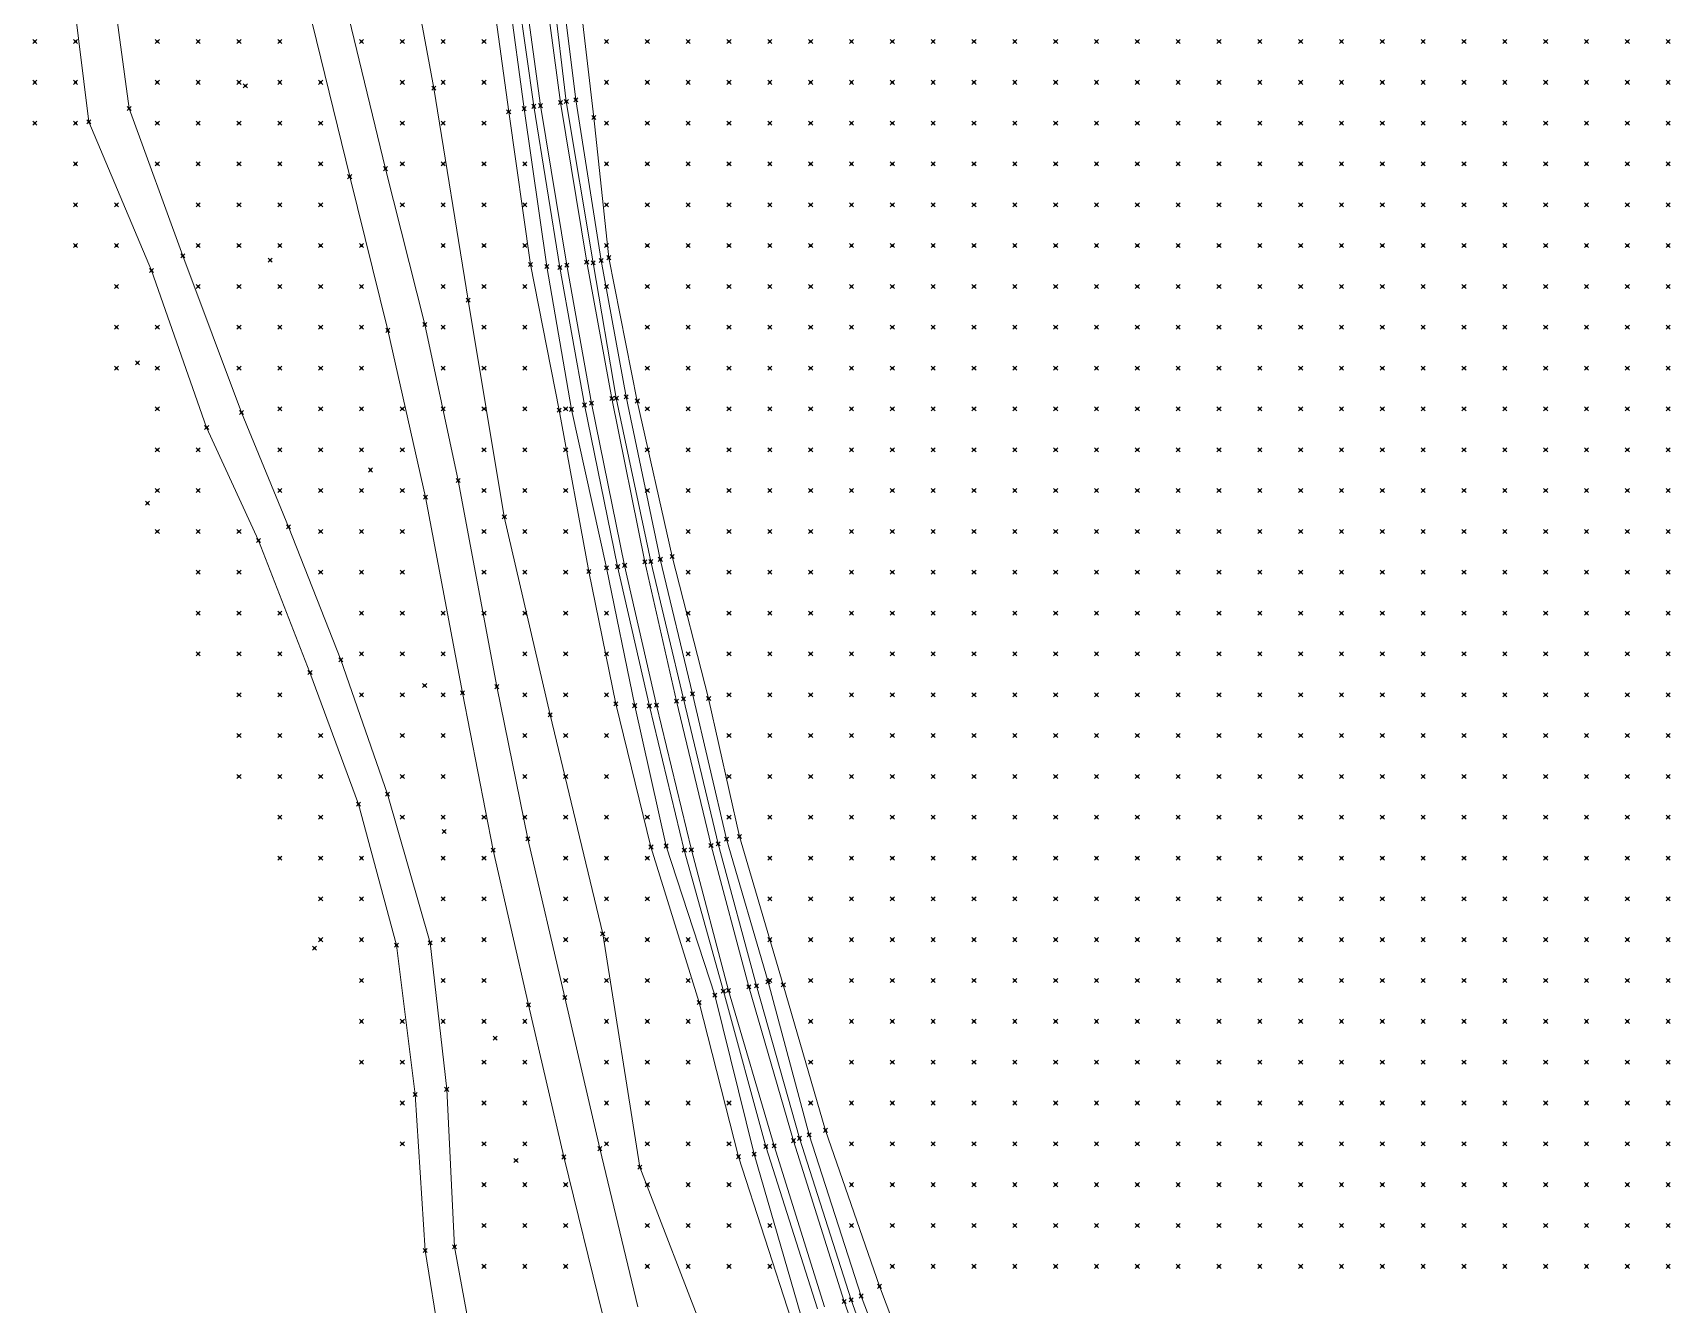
# Model space of a CAD drawing. Header units: metres. Extents: x 441556 to 446409, y 432338 to 461058.
# Drawn here: x 441713.9 to 441834.2, y 452151.3 to 452244.7 of the extents above; entities that cross this region are included whole.
import ezdxf

# ---------------------------------------------------------------- set-up
doc = ezdxf.new("R2010")
doc.units = ezdxf.units.M
doc.header["$MEASUREMENT"] = 0
doc.header["$PDMODE"] = 35
doc.header["$PDSIZE"] = 0.15
for name, color, linetype, lineweight in [('DTM-BRE-RevN_GRP_CALE FERATA', 2, 'Continuous', 0), ('DTM-BRE-RevN_GRP_DRUM PAMANT', 2, 'Continuous', 0), ('DTM-BRE-RevN_GRP_DRUM PIATRA', 2, 'Continuous', 0), ('DTM-BRE-RevN_GRP_TALUZ JOS', 2, 'Continuous', 0), ('DTM-BRE-RevN_GRP_TALUZ SUS', 2, 'Continuous', 0), ('DTM-BRE-RevN_YP_RevK_0YP', 1, 'Continuous', 0), ('DTM-NOK-RevN_LIDAR_co_lidar', 91, 'Continuous', 0), ('DTM-NOK-RevN_RTK', 32, 'Continuous', 0)]:
    doc.layers.add(name, color=color, linetype=linetype, lineweight=lineweight)

msp = doc.modelspace()

# ---------------------------------------------------------------- linework, layer by layer
at = {"layer": 'DTM-BRE-RevN_GRP_CALE FERATA'}
for p, q in [((441751.206, 452239.38, 361.869), (441749.635, 452250.803, 361.844)), ((441751.173, 452250.921, 361.784), (441752.671, 452239.614, 361.828)), ((441753.139, 452227.667, 361.724), (441751.206, 452239.38, 361.869)), ((441752.671, 452239.614, 361.828), (441754.599, 452227.88, 361.738)), ((441754.599, 452227.88, 361.738), (441756.448, 452217.864, 361.566)), ((441754.959, 452217.525, 361.657), (441753.139, 452227.667, 361.724)), ((441757.388, 452205.609, 361.721), (441754.959, 452217.525, 361.657)), ((441756.448, 452217.864, 361.566), (441758.864, 452205.867, 361.708)), ((441759.719, 452195.337, 361.671), (441757.388, 452205.609, 361.721)), ((441758.864, 452205.867, 361.708), (441761.189, 452195.624, 361.712)), ((441761.189, 452195.624, 361.712), (441763.731, 452185.032, 361.614)), ((441762.288, 452184.714, 361.682), (441759.719, 452195.337, 361.671)), ((441765.014, 452174.375, 361.633), (441762.288, 452184.714, 361.682)), ((441763.731, 452185.032, 361.614), (441766.516, 452174.655, 361.634)), ((441768.364, 452162.959, 361.6), (441765.014, 452174.375, 361.633)), ((441766.516, 452174.655, 361.634), (441769.787, 452163.344, 361.573)), ((441772.059, 452151.133, 361.527), (441768.364, 452162.959, 361.6)), ((441769.787, 452163.344, 361.573), (441773.508, 452151.523, 361.451)), ((441773.508, 452151.523, 361.451), (441778.017, 452139.018, 361.399))]:
    msp.add_line(p, q, dxfattribs=at)
at = {"layer": 'DTM-BRE-RevN_GRP_DRUM PAMANT'}
for p, q in [((441716.71, 452248.845, 355.061), (441718.04, 452238.181, 355.033)), ((441720.997, 452239.168, 354.813), (441719.698, 452248.646, 354.98)), ((441724.928, 452228.338, 354.949), (441720.997, 452239.168, 354.813)), ((441718.04, 452238.181, 355.033), (441722.634, 452227.272, 354.855)), ((441729.253, 452216.835, 355.104), (441724.928, 452228.338, 354.949)), ((441722.634, 452227.272, 354.855), (441726.685, 452215.743, 354.986)), ((441732.704, 452208.443, 355.395), (441729.253, 452216.835, 355.104)), ((441726.685, 452215.743, 354.986), (441730.501, 452207.431, 355.205)), ((441730.501, 452207.431, 355.205), (441734.276, 452197.739, 355.378)), ((441736.547, 452198.671, 355.555), (441732.704, 452208.443, 355.395)), ((441739.964, 452188.793, 355.542), (441736.547, 452198.671, 355.555)), ((441734.276, 452197.739, 355.378), (441737.832, 452188.064, 355.501)), ((441743.095, 452177.885, 355.604), (441739.964, 452188.793, 355.542)), ((441737.832, 452188.064, 355.501), (441740.622, 452177.702, 355.46)), ((441740.622, 452177.702, 355.46), (441742.003, 452166.732, 355.496)), ((441744.318, 452167.118, 355.523), (441743.095, 452177.885, 355.604)), ((441742.003, 452166.732, 355.496), (441742.741, 452155.274, 355.404)), ((441744.891, 452155.555, 355.557), (441744.318, 452167.118, 355.523)), ((441742.741, 452155.274, 355.404), (441744.616, 452143.602, 355.377)), ((441746.976, 452144.317, 355.404), (441744.891, 452155.555, 355.557))]:
    msp.add_line(p, q, dxfattribs=at)
at = {"layer": 'DTM-BRE-RevN_GRP_DRUM PIATRA'}
for p, q in [((441737.192, 452234.164, 356.747), (441734.471, 452245.375, 356.574)), ((441739.829, 452234.748, 356.695), (441737.141, 452245.865, 356.623)), ((441739.985, 452222.874, 356.571), (441737.192, 452234.164, 356.747)), ((441742.704, 452223.311, 356.509), (441739.829, 452234.748, 356.695)), ((441745.167, 452211.84, 356.631), (441742.704, 452223.311, 356.509)), ((441742.763, 452210.621, 356.552), (441739.985, 452222.874, 356.571)), ((441748.007, 452196.697, 356.607), (441745.167, 452211.84, 356.631)), ((441745.487, 452196.252, 356.677), (441742.763, 452210.621, 356.552)), ((441750.277, 452185.514, 356.337), (441748.007, 452196.697, 356.607)), ((441747.738, 452184.691, 356.352), (441745.487, 452196.252, 356.677)), ((441750.328, 452173.315, 356.388), (441747.738, 452184.691, 356.352)), ((441752.992, 452173.868, 356.285), (441750.277, 452185.514, 356.337)), ((441755.567, 452162.759, 356.455), (441752.992, 452173.868, 356.285)), ((441752.921, 452162.146, 356.428), (441750.328, 452173.315, 356.388)), ((441755.794, 452150.51, 356.497), (441752.921, 452162.146, 356.428)), ((441758.362, 452151.13, 356.473), (441755.567, 452162.759, 356.455))]:
    msp.add_line(p, q, dxfattribs=at)
at = {"layer": 'DTM-BRE-RevN_GRP_TALUZ JOS'}
for p, q in [((441739.956, 452259.004, 357.025), (441743.376, 452240.667, 357.295)), ((441750.015, 452239.155, 361.389), (441748.406, 452250.963, 361.418)), ((441752.404, 452251.027, 361.432), (441753.798, 452239.815, 361.486)), ((441743.376, 452240.667, 357.295), (441745.891, 452225.084, 357.27)), ((441751.677, 452227.564, 361.179), (441750.015, 452239.155, 361.389)), ((441753.798, 452239.815, 361.486), (441755.669, 452227.996, 361.442)), ((441755.669, 452227.996, 361.442), (441757.496, 452217.992, 361.33)), ((441753.475, 452217.067, 361.081), (441751.677, 452227.564, 361.179)), ((441745.891, 452225.084, 357.27), (441748.55, 452209.177, 357.116)), ((441756.057, 452205.433, 361.127), (441753.475, 452217.067, 361.081)), ((441757.496, 452217.992, 361.33), (441760.008, 452206.053, 361.237)), ((441748.55, 452209.177, 357.116), (441751.91, 452194.63, 357.147)), ((441758.124, 452195.299, 361.117), (441756.057, 452205.433, 361.127)), ((441760.008, 452206.053, 361.237), (441762.363, 452196.178, 361.253)), ((441762.363, 452196.178, 361.253), (441764.874, 452185.496, 361.141)), ((441751.91, 452194.63, 357.147), (441755.776, 452178.54, 356.945)), ((441760.446, 452184.991, 361.073), (441758.124, 452195.299, 361.117)), ((441764.015, 452174.043, 361.246), (441760.446, 452184.991, 361.073)), ((441764.874, 452185.496, 361.141), (441767.919, 452175.012, 361.264)), ((441755.776, 452178.54, 356.945), (441758.498, 452161.394, 356.72)), ((441767.919, 452175.012, 361.264), (441770.94, 452163.767, 361.1)), ((441766.906, 452162.361, 361.048), (441764.015, 452174.043, 361.246)), ((441770.94, 452163.767, 361.1), (441774.766, 452151.932, 361.094)), ((441770.33, 452150.521, 360.875), (441766.906, 452162.361, 361.048)), ((441758.498, 452161.394, 356.72), (441768.021, 452136.732, 355.76)), ((441774.766, 452151.932, 361.094), (441779.414, 452139.739, 360.959))]:
    msp.add_line(p, q, dxfattribs=at)
at = {"layer": 'DTM-BRE-RevN_GRP_TALUZ SUS'}
for p, q in [((441749.095, 452250.792, 361.608), (441750.711, 452239.33, 361.595)), ((441753.102, 452239.679, 361.713), (441751.729, 452251.023, 361.575)), ((441750.711, 452239.33, 361.595), (441752.636, 452227.492, 361.543)), ((441755.083, 452227.824, 361.562), (441753.102, 452239.679, 361.713)), ((441752.636, 452227.492, 361.543), (441754.433, 452217.39, 361.441)), ((441756.776, 452217.888, 361.348), (441755.083, 452227.824, 361.562)), ((441754.433, 452217.39, 361.441), (441756.874, 452205.515, 361.512)), ((441759.31, 452205.883, 361.515), (441756.776, 452217.888, 361.348)), ((441756.874, 452205.515, 361.512), (441759.203, 452195.274, 361.488)), ((441761.712, 452195.804, 361.494), (441759.31, 452205.883, 361.515)), ((441764.251, 452185.158, 361.358), (441761.712, 452195.804, 361.494)), ((441759.203, 452195.274, 361.488), (441761.771, 452184.693, 361.407)), ((441761.771, 452184.693, 361.407), (441764.638, 452174.331, 361.441)), ((441767.065, 452174.718, 361.452), (441764.251, 452185.158, 361.358)), ((441764.638, 452174.331, 361.441), (441767.766, 452162.922, 361.441)), ((441770.229, 452163.519, 361.408), (441767.065, 452174.718, 361.452)), ((441767.766, 452162.922, 361.441), (441771.56, 452150.988, 361.307)), ((441774.025, 452151.657, 361.289), (441770.229, 452163.519, 361.408)), ((441778.46, 452139.233, 361.189), (441774.025, 452151.657, 361.289))]:
    msp.add_line(p, q, dxfattribs=at)
at = {"layer": 'DTM-BRE-RevN_YP_RevK_0YP'}
for p, q in [((441747.183, 452251.221, 361.063), (441748.872, 452238.921, 360.997)), ((441755.122, 452238.504, 362.168), (441753.633, 452251.216, 362.391)), ((441748.872, 452238.921, 360.997), (441750.467, 452227.71, 360.88)), ((441756.22, 452228.21, 361.712), (441755.122, 452238.504, 362.168)), ((441758.319, 452217.681, 362.128), (441756.22, 452228.21, 361.712)), ((441750.467, 452227.71, 360.88), (441752.587, 452217.002, 360.801)), ((441760.883, 452206.253, 362.015), (441758.319, 452217.681, 362.128)), ((441752.587, 452217.002, 360.801), (441754.761, 452205.16, 360.61)), ((441763.557, 452195.819, 361.991), (441760.883, 452206.253, 362.015)), ((441754.761, 452205.16, 360.61), (441756.742, 452195.441, 360.419)), ((441756.742, 452195.441, 360.419), (441759.322, 452184.92, 360.596)), ((441765.819, 452185.69, 362.08), (441763.557, 452195.819, 361.991)), ((441759.322, 452184.92, 360.596), (441762.863, 452173.488, 360.875)), ((441769.041, 452174.798, 361.494), (441765.819, 452185.69, 362.08)), ((441772.138, 452164.102, 360.8), (441769.041, 452174.798, 361.494)), ((441762.863, 452173.488, 360.875), (441765.754, 452162.169, 360.849)), ((441776.102, 452152.645, 360.921), (441772.138, 452164.102, 360.8)), ((441765.754, 452162.169, 360.849), (441769.622, 452150.204, 360.792)), ((441780.887, 452140.082, 360.76), (441776.102, 452152.645, 360.921))]:
    msp.add_line(p, q, dxfattribs=at)
at = {"layer": 'DTM-NOK-RevN_LIDAR_co_lidar'}
for p in [(441714.063, 452244.094, 355.146), (441717.062, 452244.094, 355.034), (441723.061, 452244.094, 354.605), (441726.06, 452244.094, 354.841), (441729.06, 452244.094, 355.311), (441732.059, 452244.094, 355.837), (441738.058, 452244.094, 356.352), (441741.057, 452244.094, 357.117), (441744.057, 452244.094, 358.851), (441747.056, 452244.094, 360.992), (441756.054, 452244.094, 362.173), (441759.053, 452244.094, 362.289), (441762.053, 452244.094, 367.317), (441765.052, 452244.094, 369.267), (441768.051, 452244.094, 370.626), (441771.051, 452244.094, 371.242), (441774.05, 452244.094, 374.264), (441777.049, 452244.094, 380.29), (441780.049, 452244.094, 389.544), (441783.048, 452244.094, 394.193), (441786.047, 452244.094, 394.506), (441789.047, 452244.094, 396.414), (441792.046, 452244.094, 398.254), (441795.045, 452244.094, 399.577), (441798.045, 452244.094, 402.06), (441801.044, 452244.094, 405.04), (441804.043, 452244.094, 409.631), (441807.043, 452244.094, 411.536), (441810.042, 452244.094, 411.866), (441813.041, 452244.094, 412.722), (441816.041, 452244.094, 415.185), (441819.04, 452244.094, 416.327), (441822.039, 452244.094, 416.912), (441825.039, 452244.094, 417.501), (441828.038, 452244.094, 419.612), (441831.037, 452244.094, 420.582), (441834.037, 452244.094, 420.802), (441714.063, 452241.094, 355.128), (441717.062, 452241.094, 355.032), (441723.061, 452241.094, 354.567), (441726.06, 452241.094, 354.794), (441729.06, 452241.094, 355.219), (441732.059, 452241.094, 355.778), (441735.058, 452241.094, 356.12), (441741.057, 452241.094, 356.887), (441744.057, 452241.094, 357.887), (441747.056, 452241.094, 360.124), (441756.054, 452241.094, 361.983), (441759.053, 452241.094, 363.576), (441762.053, 452241.094, 367.619), (441765.052, 452241.094, 370.119), (441768.051, 452241.094, 370.814), (441771.051, 452241.094, 371.694), (441774.05, 452241.094, 372.247), (441777.049, 452241.094, 377.769), (441780.049, 452241.094, 386.073), (441783.048, 452241.094, 393.079), (441786.047, 452241.094, 396.169), (441789.047, 452241.094, 397.67), (441792.046, 452241.094, 398.165), (441795.045, 452241.094, 398.754), (441798.045, 452241.094, 400.882), (441801.044, 452241.094, 403.709), (441804.043, 452241.094, 407.883), (441807.043, 452241.094, 410.79), (441810.042, 452241.094, 411.633), (441813.041, 452241.094, 413.626), (441816.041, 452241.094, 416.098), (441819.04, 452241.094, 416.491), (441822.039, 452241.094, 417.282), (441825.039, 452241.094, 417.762), (441828.038, 452241.094, 419.478), (441831.037, 452241.094, 420.574), (441834.037, 452241.094, 419.936), (441714.063, 452238.095, 355.013), (441717.062, 452238.095, 354.995), (441723.061, 452238.095, 354.588), (441726.06, 452238.095, 354.803), (441729.06, 452238.095, 355.158), (441732.059, 452238.095, 355.706), (441735.058, 452238.095, 356.132), (441741.057, 452238.095, 356.722), (441744.057, 452238.095, 357.306), (441747.056, 452238.095, 358.663), (441756.054, 452238.095, 363.254), (441759.053, 452238.095, 363.456), (441762.053, 452238.095, 367.292), (441765.052, 452238.095, 369.157), (441768.051, 452238.095, 370.363), (441771.051, 452238.095, 371.945), (441774.05, 452238.095, 372.686), (441777.049, 452238.095, 374.033), (441780.049, 452238.095, 378.195), (441783.048, 452238.095, 387.825), (441786.047, 452238.095, 395.205), (441789.047, 452238.095, 397.703), (441792.046, 452238.095, 398.314), (441795.045, 452238.095, 399), (441798.045, 452238.095, 400.242), (441801.044, 452238.095, 403.977), (441804.043, 452238.095, 410.181), (441807.043, 452238.095, 411.115), (441810.042, 452238.095, 411.365), (441813.041, 452238.095, 413.121), (441816.041, 452238.095, 416.743), (441819.04, 452238.095, 417.103), (441822.039, 452238.095, 417.683), (441825.039, 452238.095, 417.612), (441828.038, 452238.095, 419.389), (441831.037, 452238.095, 420.037), (441834.037, 452238.095, 419.996), (441717.062, 452235.096, 354.983), (441723.061, 452235.096, 354.621), (441726.06, 452235.096, 354.809), (441729.06, 452235.096, 355.13), (441732.059, 452235.096, 355.638), (441735.058, 452235.096, 356.094), (441741.057, 452235.096, 356.494), (441744.057, 452235.096, 356.769), (441747.056, 452235.096, 357.93), (441750.055, 452235.096, 361.521), (441756.054, 452235.096, 362.37), (441759.053, 452235.096, 363.777), (441762.053, 452235.096, 364.576), (441765.052, 452235.096, 367.94), (441768.051, 452235.096, 370.915), (441771.051, 452235.096, 372.297), (441774.05, 452235.096, 373.276), (441777.049, 452235.096, 375.347), (441780.049, 452235.096, 379.666), (441783.048, 452235.096, 387.729), (441786.047, 452235.096, 393.964), (441789.047, 452235.096, 396.882), (441792.046, 452235.096, 398.387), (441795.045, 452235.096, 399.766), (441798.045, 452235.096, 401.368), (441801.044, 452235.096, 404.399), (441804.043, 452235.096, 409.445), (441807.043, 452235.096, 411.261), (441810.042, 452235.096, 411.361), (441813.041, 452235.096, 412.4), (441816.041, 452235.096, 417.224), (441819.04, 452235.096, 418.482), (441822.039, 452235.096, 418.026), (441825.039, 452235.096, 417.9), (441828.038, 452235.096, 419.563), (441831.037, 452235.096, 420.137), (441834.037, 452235.096, 420.532), (441717.062, 452232.096, 354.996), (441720.062, 452232.096, 354.859), (441726.06, 452232.096, 354.77), (441729.06, 452232.096, 355.068), (441732.059, 452232.096, 355.583), (441735.058, 452232.096, 356.074), (441741.057, 452232.096, 356.449), (441744.057, 452232.096, 356.86), (441747.056, 452232.096, 357.81), (441750.055, 452232.096, 361.505), (441756.054, 452232.096, 362.192), (441759.053, 452232.096, 363.689), (441762.053, 452232.096, 363.827), (441765.052, 452232.096, 366.421), (441768.051, 452232.096, 369.549), (441771.051, 452232.096, 371.535), (441774.05, 452232.096, 373.11), (441777.049, 452232.096, 374.552), (441780.049, 452232.096, 378.967), (441783.048, 452232.096, 386.138), (441786.047, 452232.096, 392.067), (441789.047, 452232.096, 395.763), (441792.046, 452232.096, 398.145), (441795.045, 452232.096, 399.542), (441798.045, 452232.096, 399.838), (441801.044, 452232.096, 401.291), (441804.043, 452232.096, 405.892), (441807.043, 452232.096, 410.419), (441810.042, 452232.096, 412.04), (441813.041, 452232.096, 414.795), (441816.041, 452232.096, 418.621), (441819.04, 452232.096, 418.028), (441822.039, 452232.096, 418.555), (441825.039, 452232.096, 418.313), (441828.038, 452232.096, 419.549), (441831.037, 452232.096, 420.125), (441834.037, 452232.096, 420.751), (441717.062, 452229.097, 354.981), (441720.062, 452229.097, 354.82), (441726.06, 452229.097, 354.723), (441729.06, 452229.097, 355.015), (441732.059, 452229.097, 355.504), (441735.058, 452229.097, 355.958), (441738.058, 452229.097, 356.222), (441744.057, 452229.097, 356.874), (441747.056, 452229.097, 357.93), (441750.055, 452229.097, 360.641), (441756.054, 452229.097, 361.898), (441759.053, 452229.097, 363.511), (441762.053, 452229.097, 364.047), (441765.052, 452229.097, 365.881), (441768.051, 452229.097, 368.369), (441771.051, 452229.097, 369.541), (441774.05, 452229.097, 372.577), (441777.049, 452229.097, 374.465), (441780.049, 452229.097, 375.62), (441783.048, 452229.097, 382.986), (441786.047, 452229.097, 390.073), (441789.047, 452229.097, 393.821), (441792.046, 452229.097, 397.289), (441795.045, 452229.097, 399.625), (441798.045, 452229.097, 399.737), (441801.044, 452229.097, 399.989), (441804.043, 452229.097, 402.065), (441807.043, 452229.097, 407.281), (441810.042, 452229.097, 410.95), (441813.041, 452229.097, 413.557), (441816.041, 452229.097, 415.273), (441819.04, 452229.097, 415.919), (441822.039, 452229.097, 418.445), (441825.039, 452229.097, 418.256), (441828.038, 452229.097, 419.681), (441831.037, 452229.097, 420.617), (441834.037, 452229.097, 420.958), (441720.062, 452226.098, 354.837), (441726.06, 452226.098, 354.712), (441729.06, 452226.098, 354.947), (441732.059, 452226.098, 355.348), (441735.058, 452226.098, 355.764), (441738.058, 452226.098, 356.03), (441744.057, 452226.098, 356.779), (441747.056, 452226.098, 357.848), (441750.055, 452226.098, 360.292), (441756.054, 452226.098, 361.717), (441759.053, 452226.098, 362.058), (441762.053, 452226.098, 362.188), (441765.052, 452226.098, 364.678), (441768.051, 452226.098, 366.84), (441771.051, 452226.098, 368.83), (441774.05, 452226.098, 372.072), (441777.049, 452226.098, 374.707), (441780.049, 452226.098, 376.882), (441783.048, 452226.098, 382.278), (441786.047, 452226.098, 386.244), (441789.047, 452226.098, 388.973), (441792.046, 452226.098, 393.455), (441795.045, 452226.098, 397.851), (441798.045, 452226.098, 399.939), (441801.044, 452226.098, 400.517), (441804.043, 452226.098, 401.49), (441807.043, 452226.098, 405.36), (441810.042, 452226.098, 409.148), (441813.041, 452226.098, 412.965), (441816.041, 452226.098, 413.202), (441819.04, 452226.098, 414.26), (441822.039, 452226.098, 415.331), (441825.039, 452226.098, 415.775), (441828.038, 452226.098, 417.977), (441831.037, 452226.098, 419.994), (441834.037, 452226.098, 420.467), (441720.062, 452223.098, 354.848), (441723.061, 452223.098, 354.868), (441729.06, 452223.098, 354.906), (441732.059, 452223.098, 355.29), (441735.058, 452223.098, 355.674), (441738.058, 452223.098, 355.969), (441744.057, 452223.098, 356.766), (441747.056, 452223.098, 357.813), (441750.055, 452223.098, 359.888), (441759.053, 452223.098, 362.019), (441762.053, 452223.098, 362.052), (441765.052, 452223.098, 363.439), (441768.051, 452223.098, 364.712), (441771.051, 452223.098, 368.447), (441774.05, 452223.098, 375.167), (441777.049, 452223.098, 377.952), (441780.049, 452223.098, 380.295), (441783.048, 452223.098, 383.121), (441786.047, 452223.098, 384.234), (441789.047, 452223.098, 385.373), (441792.046, 452223.098, 389.925), (441795.045, 452223.098, 396.246), (441798.045, 452223.098, 399.711), (441801.044, 452223.098, 400.722), (441804.043, 452223.098, 401.941), (441807.043, 452223.098, 405.318), (441810.042, 452223.098, 409.043), (441813.041, 452223.098, 411.936), (441816.041, 452223.098, 412.514), (441819.04, 452223.098, 413.213), (441822.039, 452223.098, 413.495), (441825.039, 452223.098, 414.452), (441828.038, 452223.098, 416.504), (441831.037, 452223.098, 418.646), (441834.037, 452223.098, 420.323), (441720.062, 452220.099, 354.851), (441723.061, 452220.099, 354.886), (441729.06, 452220.099, 354.91), (441732.059, 452220.099, 355.255), (441735.058, 452220.099, 355.584), (441738.058, 452220.099, 355.89), (441744.057, 452220.099, 356.601), (441747.056, 452220.099, 357.578), (441750.055, 452220.099, 359.423), (441759.053, 452220.099, 362.177), (441762.053, 452220.099, 362.181), (441765.052, 452220.099, 362.441), (441768.051, 452220.099, 363.299), (441771.051, 452220.099, 365.731), (441774.05, 452220.099, 373.493), (441777.049, 452220.099, 379.267), (441780.049, 452220.099, 381.188), (441783.048, 452220.099, 382.091), (441786.047, 452220.099, 382.32), (441789.047, 452220.099, 382.596), (441792.046, 452220.099, 386.221), (441795.045, 452220.099, 393.762), (441798.045, 452220.099, 399.283), (441801.044, 452220.099, 400.728), (441804.043, 452220.099, 402.727), (441807.043, 452220.099, 405.271), (441810.042, 452220.099, 407.988), (441813.041, 452220.099, 411.469), (441816.041, 452220.099, 411.564), (441819.04, 452220.099, 412.184), (441822.039, 452220.099, 412.897), (441825.039, 452220.099, 413.457), (441828.038, 452220.099, 414.999), (441831.037, 452220.099, 417.561), (441834.037, 452220.099, 419.626), (441723.061, 452217.1, 354.891), (441732.059, 452217.1, 355.197), (441735.058, 452217.1, 355.49), (441738.058, 452217.1, 355.789), (441741.057, 452217.1, 356.107), (441744.057, 452217.1, 356.417), (441747.056, 452217.1, 357.243), (441750.055, 452217.1, 358.991), (441753.055, 452217.1, 360.55), (441759.053, 452217.1, 362.067), (441762.053, 452217.1, 362.268), (441765.052, 452217.1, 362.845), (441768.051, 452217.1, 363.445), (441771.051, 452217.1, 365.022), (441774.05, 452217.1, 371.568), (441777.049, 452217.1, 378.12), (441780.049, 452217.1, 380.742), (441783.048, 452217.1, 381.493), (441786.047, 452217.1, 381.477), (441789.047, 452217.1, 381.627), (441792.046, 452217.1, 384.438), (441795.045, 452217.1, 391.749), (441798.045, 452217.1, 398.4), (441801.044, 452217.1, 400.344), (441804.043, 452217.1, 402.199), (441807.043, 452217.1, 403.531), (441810.042, 452217.1, 405.906), (441813.041, 452217.1, 410.805), (441816.041, 452217.1, 411.181), (441819.04, 452217.1, 411.527), (441822.039, 452217.1, 412.238), (441825.039, 452217.1, 412.542), (441828.038, 452217.1, 414.599), (441831.037, 452217.1, 416.737), (441834.037, 452217.1, 419.829), (441723.061, 452214.1, 354.895), (441726.06, 452214.1, 354.987), (441732.059, 452214.1, 355.134), (441735.058, 452214.1, 355.398), (441738.058, 452214.1, 355.662), (441741.057, 452214.1, 355.974), (441747.056, 452214.1, 357.019), (441750.055, 452214.1, 358.898), (441753.055, 452214.1, 360.36), (441759.053, 452214.1, 361.927), (441762.053, 452214.1, 362.652), (441765.052, 452214.1, 363.663), (441768.051, 452214.1, 364.064), (441771.051, 452214.1, 364.733), (441774.05, 452214.1, 370.505), (441777.049, 452214.1, 375.722), (441780.049, 452214.1, 380.064), (441783.048, 452214.1, 381.4), (441786.047, 452214.1, 381.247), (441789.047, 452214.1, 381.897), (441792.046, 452214.1, 386.129), (441795.045, 452214.1, 393.017), (441798.045, 452214.1, 398.028), (441801.044, 452214.1, 400.247), (441804.043, 452214.1, 401.074), (441807.043, 452214.1, 401.734), (441810.042, 452214.1, 403.854), (441813.041, 452214.1, 409.837), (441816.041, 452214.1, 412), (441819.04, 452214.1, 412.089), (441822.039, 452214.1, 412.275), (441825.039, 452214.1, 412.784), (441828.038, 452214.1, 414.791), (441831.037, 452214.1, 416.767), (441834.037, 452214.1, 419.065), (441723.061, 452211.101, 354.89), (441726.06, 452211.101, 354.996), (441732.059, 452211.101, 354.987), (441735.058, 452211.101, 355.312), (441738.058, 452211.101, 355.633), (441741.057, 452211.101, 355.914), (441747.056, 452211.101, 356.759), (441750.055, 452211.101, 358.372), (441753.055, 452211.101, 360.057), (441759.053, 452211.101, 361.917), (441762.053, 452211.101, 362.938), (441765.052, 452211.101, 364.109), (441768.051, 452211.101, 364.443), (441771.051, 452211.101, 364.468), (441774.05, 452211.101, 369.897), (441777.049, 452211.101, 374.846), (441780.049, 452211.101, 378.793), (441783.048, 452211.101, 380.78), (441786.047, 452211.101, 381.276), (441789.047, 452211.101, 381.931), (441792.046, 452211.101, 386.74), (441795.045, 452211.101, 394.373), (441798.045, 452211.101, 398.937), (441801.044, 452211.101, 400.188), (441804.043, 452211.101, 400.47), (441807.043, 452211.101, 401.495), (441810.042, 452211.101, 404.764), (441813.041, 452211.101, 409.471), (441816.041, 452211.101, 412.459), (441819.04, 452211.101, 412.666), (441822.039, 452211.101, 412.614), (441825.039, 452211.101, 412.885), (441828.038, 452211.101, 414.411), (441831.037, 452211.101, 416.486), (441834.037, 452211.101, 418.171), (441723.061, 452208.102, 354.886), (441726.06, 452208.102, 354.984), (441729.06, 452208.102, 355.04), (441735.058, 452208.102, 355.219), (441738.058, 452208.102, 355.518), (441741.057, 452208.102, 355.796), (441747.056, 452208.102, 356.637), (441750.055, 452208.102, 357.827), (441753.055, 452208.102, 360.015), (441762.053, 452208.102, 362.966), (441765.052, 452208.102, 364.613), (441768.051, 452208.102, 364.733), (441771.051, 452208.102, 364.557), (441774.05, 452208.102, 369.491), (441777.049, 452208.102, 374.054), (441780.049, 452208.102, 377.4), (441783.048, 452208.102, 379.819), (441786.047, 452208.102, 380.902), (441789.047, 452208.102, 382.174), (441792.046, 452208.102, 386.792), (441795.045, 452208.102, 394.448), (441798.045, 452208.102, 399.68), (441801.044, 452208.102, 400.047), (441804.043, 452208.102, 400.29), (441807.043, 452208.102, 401.664), (441810.042, 452208.102, 406.078), (441813.041, 452208.102, 409.421), (441816.041, 452208.102, 411.903), (441819.04, 452208.102, 412.669), (441822.039, 452208.102, 412.621), (441825.039, 452208.102, 412.689), (441828.038, 452208.102, 413.819), (441831.037, 452208.102, 415.742), (441834.037, 452208.102, 417.607), (441726.06, 452205.102, 354.964), (441729.06, 452205.102, 355.047), (441735.058, 452205.102, 355.021), (441738.058, 452205.102, 355.29), (441741.057, 452205.102, 355.689), (441747.056, 452205.102, 356.593), (441750.055, 452205.102, 357.582), (441753.055, 452205.102, 360.246), (441762.053, 452205.102, 362.507), (441765.052, 452205.102, 364.617), (441768.051, 452205.102, 364.728), (441771.051, 452205.102, 364.669), (441774.05, 452205.102, 367.906), (441777.049, 452205.102, 372.359), (441780.049, 452205.102, 375.601), (441783.048, 452205.102, 378.304), (441786.047, 452205.102, 380.229), (441789.047, 452205.102, 382.545), (441792.046, 452205.102, 386.521), (441795.045, 452205.102, 393.567), (441798.045, 452205.102, 399.108), (441801.044, 452205.102, 398.506), (441804.043, 452205.102, 399.857), (441807.043, 452205.102, 402.881), (441810.042, 452205.102, 406.071), (441813.041, 452205.102, 407.778), (441816.041, 452205.102, 410.045), (441819.04, 452205.102, 412.022), (441822.039, 452205.102, 412.484), (441825.039, 452205.102, 412.666), (441828.038, 452205.102, 413.39), (441831.037, 452205.102, 414.815), (441834.037, 452205.102, 416.41), (441726.06, 452202.103, 354.95), (441729.06, 452202.103, 355.044), (441732.059, 452202.103, 355.084), (441738.058, 452202.103, 355.201), (441741.057, 452202.103, 355.708), (441744.057, 452202.103, 356.222), (441747.056, 452202.103, 356.501), (441750.055, 452202.103, 357.239), (441753.055, 452202.103, 359.704), (441756.054, 452202.103, 360.528), (441762.053, 452202.103, 361.954), (441765.052, 452202.103, 363.891), (441768.051, 452202.103, 364.433), (441771.051, 452202.103, 364.024), (441774.05, 452202.103, 367.112), (441777.049, 452202.103, 370.824), (441780.049, 452202.103, 374.167), (441783.048, 452202.103, 376.719), (441786.047, 452202.103, 378.94), (441789.047, 452202.103, 381.568), (441792.046, 452202.103, 384.866), (441795.045, 452202.103, 390.113), (441798.045, 452202.103, 394.34), (441801.044, 452202.103, 395.213), (441804.043, 452202.103, 399.007), (441807.043, 452202.103, 402.297), (441810.042, 452202.103, 404.034), (441813.041, 452202.103, 405.092), (441816.041, 452202.103, 407.935), (441819.04, 452202.103, 410.538), (441822.039, 452202.103, 412.261), (441825.039, 452202.103, 412.391), (441828.038, 452202.103, 412.766), (441831.037, 452202.103, 413.643), (441834.037, 452202.103, 414.554), (441726.06, 452199.104, 354.929), (441729.06, 452199.104, 355.048), (441732.059, 452199.104, 355.131), (441738.058, 452199.104, 355.179), (441741.057, 452199.104, 355.665), (441744.057, 452199.104, 356.113), (441750.055, 452199.104, 356.869), (441753.055, 452199.104, 358.343), (441756.054, 452199.104, 360.538), (441762.053, 452199.104, 361.061), (441765.052, 452199.104, 362.047), (441768.051, 452199.104, 362.978), (441771.051, 452199.104, 364.04), (441774.05, 452199.104, 367.131), (441777.049, 452199.104, 370.279), (441780.049, 452199.104, 373.948), (441783.048, 452199.104, 376.281), (441786.047, 452199.104, 377.365), (441789.047, 452199.104, 379.56), (441792.046, 452199.104, 383.103), (441795.045, 452199.104, 386.093), (441798.045, 452199.104, 388.299), (441801.044, 452199.104, 391.996), (441804.043, 452199.104, 396.481), (441807.043, 452199.104, 397.801), (441810.042, 452199.104, 400.204), (441813.041, 452199.104, 402.854), (441816.041, 452199.104, 406.909), (441819.04, 452199.104, 408.995), (441822.039, 452199.104, 411.914), (441825.039, 452199.104, 411.967), (441828.038, 452199.104, 412.221), (441831.037, 452199.104, 412.81), (441834.037, 452199.104, 413.255), (441729.06, 452196.104, 355.064), (441732.059, 452196.104, 355.196), (441738.058, 452196.104, 355.109), (441741.057, 452196.104, 355.521), (441744.057, 452196.104, 355.964), (441750.055, 452196.104, 356.626), (441753.055, 452196.104, 357.417), (441756.054, 452196.104, 360.527), (441765.052, 452196.104, 360.881), (441768.051, 452196.104, 362.114), (441771.051, 452196.104, 364.025), (441774.05, 452196.104, 367.601), (441777.049, 452196.104, 370.049), (441780.049, 452196.104, 373.463), (441783.048, 452196.104, 376.002), (441786.047, 452196.104, 376.549), (441789.047, 452196.104, 377.74), (441792.046, 452196.104, 380.722), (441795.045, 452196.104, 384.118), (441798.045, 452196.104, 387.039), (441801.044, 452196.104, 389.75), (441804.043, 452196.104, 392.333), (441807.043, 452196.104, 394.22), (441810.042, 452196.104, 396.679), (441813.041, 452196.104, 398.153), (441816.041, 452196.104, 404.654), (441819.04, 452196.104, 409.153), (441822.039, 452196.104, 411.478), (441825.039, 452196.104, 411.634), (441828.038, 452196.104, 411.903), (441831.037, 452196.104, 412.454), (441834.037, 452196.104, 413.079), (441729.06, 452193.105, 355.045), (441732.059, 452193.105, 355.215), (441735.058, 452193.105, 355.342), (441741.057, 452193.105, 355.371), (441744.057, 452193.105, 355.77), (441750.055, 452193.105, 356.483), (441753.055, 452193.105, 357.1), (441756.054, 452193.105, 360.247), (441765.052, 452193.105, 361.117), (441768.051, 452193.105, 362.344), (441771.051, 452193.105, 363.381), (441774.05, 452193.105, 366.917), (441777.049, 452193.105, 368.994), (441780.049, 452193.105, 371.507), (441783.048, 452193.105, 373.391), (441786.047, 452193.105, 374.187), (441789.047, 452193.105, 375.604), (441792.046, 452193.105, 377.852), (441795.045, 452193.105, 381.197), (441798.045, 452193.105, 385.465), (441801.044, 452193.105, 388.271), (441804.043, 452193.105, 389.758), (441807.043, 452193.105, 391.617), (441810.042, 452193.105, 392.391), (441813.041, 452193.105, 392.776), (441816.041, 452193.105, 403.222), (441819.04, 452193.105, 410.507), (441822.039, 452193.105, 410.762), (441825.039, 452193.105, 411.196), (441828.038, 452193.105, 411.361), (441831.037, 452193.105, 412.125), (441834.037, 452193.105, 412.767), (441729.06, 452190.105, 355.022), (441732.059, 452190.105, 355.186), (441735.058, 452190.105, 355.37), (441741.057, 452190.105, 355.251), (441744.057, 452190.105, 355.544), (441750.055, 452190.105, 356.289), (441753.055, 452190.105, 357.066), (441756.054, 452190.105, 359.581), (441765.052, 452190.105, 361.534), (441768.051, 452190.105, 362.094), (441771.051, 452190.105, 362.341), (441774.05, 452190.105, 363.888), (441777.049, 452190.105, 365.95), (441780.049, 452190.105, 367.406), (441783.048, 452190.105, 368.853), (441786.047, 452190.105, 370.495), (441789.047, 452190.105, 373.567), (441792.046, 452190.105, 376.747), (441795.045, 452190.105, 379.48), (441798.045, 452190.105, 383.706), (441801.044, 452190.105, 387.294), (441804.043, 452190.105, 388.126), (441807.043, 452190.105, 389.129), (441810.042, 452190.105, 390.756), (441813.041, 452190.105, 394.789), (441816.041, 452190.105, 406.168), (441819.04, 452190.105, 409.378), (441822.039, 452190.105, 409.834), (441825.039, 452190.105, 410.84), (441828.038, 452190.105, 411.273), (441831.037, 452190.105, 411.986), (441834.037, 452190.105, 412.508), (441732.059, 452187.106, 355.146), (441735.058, 452187.106, 355.347), (441741.057, 452187.106, 355.199), (441744.057, 452187.106, 355.468), (441747.056, 452187.106, 355.93), (441750.055, 452187.106, 356.179), (441753.055, 452187.106, 357.024), (441756.054, 452187.106, 358.932), (441759.053, 452187.106, 360.379), (441765.052, 452187.106, 360.848), (441768.051, 452187.106, 361.704), (441771.051, 452187.106, 362.352), (441774.05, 452187.106, 363.761), (441777.049, 452187.106, 364.858), (441780.049, 452187.106, 365.127), (441783.048, 452187.106, 366.718), (441786.047, 452187.106, 368.946), (441789.047, 452187.106, 372.262), (441792.046, 452187.106, 377.513), (441795.045, 452187.106, 381.109), (441798.045, 452187.106, 383.334), (441801.044, 452187.106, 387.159), (441804.043, 452187.106, 388.177), (441807.043, 452187.106, 388.953), (441810.042, 452187.106, 391.024), (441813.041, 452187.106, 394.558), (441816.041, 452187.106, 400.221), (441819.04, 452187.106, 408.156), (441822.039, 452187.106, 408.783), (441825.039, 452187.106, 410.152), (441828.038, 452187.106, 410.952), (441831.037, 452187.106, 411.904), (441834.037, 452187.106, 412.631), (441732.059, 452184.107, 355.119), (441735.058, 452184.107, 355.076), (441738.058, 452184.107, 355.156), (441744.057, 452184.107, 355.369), (441747.056, 452184.107, 355.815), (441753.055, 452184.107, 356.709), (441756.054, 452184.107, 358.196), (441759.053, 452184.107, 360.463), (441768.051, 452184.107, 361.472), (441771.051, 452184.107, 362.334), (441774.05, 452184.107, 363.62), (441777.049, 452184.107, 364.868), (441780.049, 452184.107, 364.897), (441783.048, 452184.107, 365.262), (441786.047, 452184.107, 367.124), (441789.047, 452184.107, 370.873), (441792.046, 452184.107, 375.231), (441795.045, 452184.107, 378.65), (441798.045, 452184.107, 381.937), (441801.044, 452184.107, 385.335), (441804.043, 452184.107, 387.274), (441807.043, 452184.107, 388.943), (441810.042, 452184.107, 391.295), (441813.041, 452184.107, 395.426), (441816.041, 452184.107, 406.612), (441819.04, 452184.107, 407.677), (441822.039, 452184.107, 408.175), (441825.039, 452184.107, 409.329), (441828.038, 452184.107, 410.046), (441831.037, 452184.107, 411.542), (441834.037, 452184.107, 411.774), (441735.058, 452181.107, 355.048), (441738.058, 452181.107, 355.16), (441744.057, 452181.107, 355.441), (441747.056, 452181.107, 355.792), (441753.055, 452181.107, 356.396), (441756.054, 452181.107, 357.096), (441759.053, 452181.107, 360.211), (441768.051, 452181.107, 361.527), (441771.051, 452181.107, 362.316), (441774.05, 452181.107, 362.964), (441777.049, 452181.107, 364.228), (441780.049, 452181.107, 364.716), (441783.048, 452181.107, 364.849), (441786.047, 452181.107, 367.033), (441789.047, 452181.107, 370.683), (441792.046, 452181.107, 373.906), (441795.045, 452181.107, 376.323), (441798.045, 452181.107, 379.364), (441801.044, 452181.107, 383.121), (441804.043, 452181.107, 385.456), (441807.043, 452181.107, 389.254), (441810.042, 452181.107, 394.036), (441813.041, 452181.107, 396.778), (441816.041, 452181.107, 405.852), (441819.04, 452181.107, 406.044), (441822.039, 452181.107, 406.595), (441825.039, 452181.107, 407.385), (441828.038, 452181.107, 407.514), (441831.037, 452181.107, 410.366), (441834.037, 452181.107, 411.495), (441735.058, 452178.108, 355.084), (441738.058, 452178.108, 355.159), (441744.057, 452178.108, 355.373), (441747.056, 452178.108, 355.732), (441753.055, 452178.108, 356.228), (441756.054, 452178.108, 356.935), (441759.053, 452178.108, 360.19), (441762.053, 452178.108, 360.723), (441768.051, 452178.108, 361.537), (441771.051, 452178.108, 362.089), (441774.05, 452178.108, 362.473), (441777.049, 452178.108, 363.403), (441780.049, 452178.108, 364.931), (441783.048, 452178.108, 365.712), (441786.047, 452178.108, 369.231), (441789.047, 452178.108, 372.862), (441792.046, 452178.108, 374.398), (441795.045, 452178.108, 375.867), (441798.045, 452178.108, 377.878), (441801.044, 452178.108, 380.559), (441804.043, 452178.108, 383.92), (441807.043, 452178.108, 389.563), (441810.042, 452178.108, 394.956), (441813.041, 452178.108, 398.536), (441816.041, 452178.108, 403.819), (441819.04, 452178.108, 404.936), (441822.039, 452178.108, 404.841), (441825.039, 452178.108, 405.016), (441828.038, 452178.108, 407.605), (441831.037, 452178.108, 409.031), (441834.037, 452178.108, 410.962), (441738.058, 452175.109, 355.111), (441744.057, 452175.109, 355.326), (441747.056, 452175.109, 355.605), (441753.055, 452175.109, 356.128), (441756.054, 452175.109, 356.63), (441759.053, 452175.109, 360.001), (441762.053, 452175.109, 360.572), (441768.051, 452175.109, 360.93), (441771.051, 452175.109, 361.206), (441774.05, 452175.109, 362.117), (441777.049, 452175.109, 362.585), (441780.049, 452175.109, 363.421), (441783.048, 452175.109, 364.146), (441786.047, 452175.109, 369.12), (441789.047, 452175.109, 373.568), (441792.046, 452175.109, 374.389), (441795.045, 452175.109, 374.887), (441798.045, 452175.109, 376.134), (441801.044, 452175.109, 379.073), (441804.043, 452175.109, 385.066), (441807.043, 452175.109, 393.519), (441810.042, 452175.109, 394.305), (441813.041, 452175.109, 395.978), (441816.041, 452175.109, 397.153), (441819.04, 452175.109, 400.663), (441822.039, 452175.109, 404.295), (441825.039, 452175.109, 403.847), (441828.038, 452175.109, 404.83), (441831.037, 452175.109, 407.432), (441834.037, 452175.109, 409.931), (441738.058, 452172.109, 355.096), (441741.057, 452172.109, 355.085), (441744.057, 452172.109, 355.006), (441747.056, 452172.109, 355.282), (441750.055, 452172.109, 355.851), (441756.054, 452172.109, 356.638), (441759.053, 452172.109, 360.375), (441762.053, 452172.109, 360.928), (441771.051, 452172.109, 360.869), (441774.05, 452172.109, 361.703), (441777.049, 452172.109, 362.704), (441780.049, 452172.109, 363.305), (441783.048, 452172.109, 366.972), (441786.047, 452172.109, 371.775), (441789.047, 452172.109, 374.134), (441792.046, 452172.109, 374.747), (441795.045, 452172.109, 374.843), (441798.045, 452172.109, 375.136), (441801.044, 452172.109, 377.364), (441804.043, 452172.109, 382.644), (441807.043, 452172.109, 390.547), (441810.042, 452172.109, 394.074), (441813.041, 452172.109, 394.755), (441816.041, 452172.109, 395.622), (441819.04, 452172.109, 398.198), (441822.039, 452172.109, 403.937), (441825.039, 452172.109, 403.579), (441828.038, 452172.109, 404.22), (441831.037, 452172.109, 405.708), (441834.037, 452172.109, 407.413), (441738.058, 452169.11, 355.054), (441741.057, 452169.11, 355.072), (441747.056, 452169.11, 355.307), (441750.055, 452169.11, 355.664), (441756.054, 452169.11, 356.499), (441759.053, 452169.11, 359.265), (441762.053, 452169.11, 360.834), (441771.051, 452169.11, 360.794), (441774.05, 452169.11, 360.885), (441777.049, 452169.11, 361.696), (441780.049, 452169.11, 362.911), (441783.048, 452169.11, 367.697), (441786.047, 452169.11, 372.157), (441789.047, 452169.11, 373.834), (441792.046, 452169.11, 374.312), (441795.045, 452169.11, 374.345), (441798.045, 452169.11, 374.926), (441801.044, 452169.11, 378.393), (441804.043, 452169.11, 385.289), (441807.043, 452169.11, 391.498), (441810.042, 452169.11, 394.316), (441813.041, 452169.11, 394.612), (441816.041, 452169.11, 394.724), (441819.04, 452169.11, 395.298), (441822.039, 452169.11, 399.914), (441825.039, 452169.11, 403.102), (441828.038, 452169.11, 404.228), (441831.037, 452169.11, 405.249), (441834.037, 452169.11, 406.746), (441741.057, 452166.111, 355.111), (441747.056, 452166.111, 355.277), (441750.055, 452166.111, 355.603), (441756.054, 452166.111, 356.379), (441759.053, 452166.111, 356.936), (441762.053, 452166.111, 359.112), (441765.052, 452166.111, 360.522), (441771.051, 452166.111, 360.671), (441774.05, 452166.111, 360.717), (441777.049, 452166.111, 361.156), (441780.049, 452166.111, 362.865), (441783.048, 452166.111, 367.461), (441786.047, 452166.111, 370.932), (441789.047, 452166.111, 372.062), (441792.046, 452166.111, 372.83), (441795.045, 452166.111, 373.406), (441798.045, 452166.111, 373.864), (441801.044, 452166.111, 375.95), (441804.043, 452166.111, 379.391), (441807.043, 452166.111, 382.747), (441810.042, 452166.111, 391.83), (441813.041, 452166.111, 393.277), (441816.041, 452166.111, 392.854), (441819.04, 452166.111, 395.228), (441822.039, 452166.111, 399.219), (441825.039, 452166.111, 403.708), (441828.038, 452166.111, 404.687), (441831.037, 452166.111, 406.103), (441834.037, 452166.111, 407.011), (441741.057, 452163.111, 355.149), (441747.056, 452163.111, 355.231), (441750.055, 452163.111, 355.489), (441756.054, 452163.111, 356.218), (441759.053, 452163.111, 356.708), (441762.053, 452163.111, 358.403), (441765.052, 452163.111, 360.517), (441774.05, 452163.111, 360.706), (441777.049, 452163.111, 360.747), (441780.049, 452163.111, 363.326), (441783.048, 452163.111, 366.533), (441786.047, 452163.111, 367.531), (441789.047, 452163.111, 368.507), (441792.046, 452163.111, 370.031), (441795.045, 452163.111, 370.781), (441798.045, 452163.111, 372.059), (441801.044, 452163.111, 375.145), (441804.043, 452163.111, 378.4), (441807.043, 452163.111, 379.195), (441810.042, 452163.111, 383.512), (441813.041, 452163.111, 391.509), (441816.041, 452163.111, 392.451), (441819.04, 452163.111, 395.431), (441822.039, 452163.111, 398.797), (441825.039, 452163.111, 402.252), (441828.038, 452163.111, 403.73), (441831.037, 452163.111, 405.36), (441834.037, 452163.111, 406.006), (441747.056, 452160.112, 355.218), (441750.055, 452160.112, 355.372), (441753.055, 452160.112, 356.002), (441759.053, 452160.112, 356.618), (441762.053, 452160.112, 357.763), (441765.052, 452160.112, 359.47), (441774.05, 452160.112, 360.648), (441777.049, 452160.112, 360.634), (441780.049, 452160.112, 362.759), (441783.048, 452160.112, 365.711), (441786.047, 452160.112, 366.893), (441789.047, 452160.112, 367.599), (441792.046, 452160.112, 368.743), (441795.045, 452160.112, 369.407), (441798.045, 452160.112, 370.869), (441801.044, 452160.112, 374.526), (441804.043, 452160.112, 377.767), (441807.043, 452160.112, 378.25), (441810.042, 452160.112, 379.308), (441813.041, 452160.112, 383.086), (441816.041, 452160.112, 393.152), (441819.04, 452160.112, 396.066), (441822.039, 452160.112, 397.904), (441825.039, 452160.112, 400.255), (441828.038, 452160.112, 402.464), (441831.037, 452160.112, 404.175), (441834.037, 452160.112, 404.337), (441747.056, 452157.113, 355.26), (441750.055, 452157.113, 355.449), (441753.055, 452157.113, 356.017), (441759.053, 452157.113, 356.515), (441762.053, 452157.113, 357.209), (441765.052, 452157.113, 359.011), (441768.051, 452157.113, 360.567), (441774.05, 452157.113, 360.594), (441777.049, 452157.113, 360.571), (441780.049, 452157.113, 361.089), (441783.048, 452157.113, 364.224), (441786.047, 452157.113, 366.487), (441789.047, 452157.113, 366.882), (441792.046, 452157.113, 367.463), (441795.045, 452157.113, 368.235), (441798.045, 452157.113, 369.716), (441801.044, 452157.113, 373.763), (441804.043, 452157.113, 378.049), (441807.043, 452157.113, 378.187), (441810.042, 452157.113, 379.394), (441813.041, 452157.113, 385.228), (441816.041, 452157.113, 393.825), (441819.04, 452157.113, 395.989), (441822.039, 452157.113, 396.397), (441825.039, 452157.113, 397.198), (441828.038, 452157.113, 399.418), (441831.037, 452157.113, 401.551), (441834.037, 452157.113, 402.145), (441747.056, 452154.113, 355.258), (441750.055, 452154.113, 355.384), (441753.055, 452154.113, 355.872), (441759.053, 452154.113, 356.4), (441762.053, 452154.113, 356.832), (441765.052, 452154.113, 358.55), (441768.051, 452154.113, 360.406), (441777.049, 452154.113, 360.618), (441780.049, 452154.113, 360.625), (441783.048, 452154.113, 362.98), (441786.047, 452154.113, 365.822), (441789.047, 452154.113, 366.871), (441792.046, 452154.113, 367.186), (441795.045, 452154.113, 367.666), (441798.045, 452154.113, 369.005), (441801.044, 452154.113, 372.36), (441804.043, 452154.113, 375.749), (441807.043, 452154.113, 377.223), (441810.042, 452154.113, 380.232), (441813.041, 452154.113, 389.388), (441816.041, 452154.113, 394.419), (441819.04, 452154.113, 395.048), (441822.039, 452154.113, 395.218), (441825.039, 452154.113, 395.898), (441828.038, 452154.113, 396.996), (441831.037, 452154.113, 398.928), (441834.037, 452154.113, 400.964)]:
    msp.add_point(p, dxfattribs=at)
at = {"layer": 'DTM-NOK-RevN_RTK'}
for p in [(441729.529, 452240.829, 355.542), (441743.376, 452240.667, 357.295), (441753.798, 452239.815, 361.486), (441720.997, 452239.168, 354.813), (441748.872, 452238.921, 360.997), (441750.015, 452239.155, 361.389), (441750.711, 452239.33, 361.595), (441751.206, 452239.38, 361.869), (441752.671, 452239.614, 361.828), (441753.102, 452239.679, 361.713), (441718.04, 452238.181, 355.033), (441755.122, 452238.504, 362.168), (441737.192, 452234.164, 356.747), (441739.829, 452234.748, 356.695), (441724.928, 452228.338, 354.949), (441731.357, 452228.021, 355.629), (441750.467, 452227.71, 360.88), (441754.599, 452227.88, 361.738), (441755.083, 452227.824, 361.562), (441755.669, 452227.996, 361.442), (441756.22, 452228.21, 361.712), (441722.634, 452227.272, 354.855), (441751.677, 452227.564, 361.179), (441752.636, 452227.492, 361.543), (441753.139, 452227.667, 361.724), (441745.891, 452225.084, 357.27), (441739.985, 452222.874, 356.571), (441742.704, 452223.311, 356.509), (441721.612, 452220.485, 354.747), (441752.587, 452217.002, 360.801), (441753.475, 452217.067, 361.081), (441754.433, 452217.39, 361.441), (441754.959, 452217.525, 361.657), (441756.448, 452217.864, 361.566), (441756.776, 452217.888, 361.348), (441757.496, 452217.992, 361.33), (441758.319, 452217.681, 362.128), (441726.685, 452215.743, 354.986), (441729.253, 452216.835, 355.104), (441738.713, 452212.612, 356.002), (441745.167, 452211.84, 356.631), (441722.341, 452210.177, 354.822), (441742.763, 452210.621, 356.552), (441732.704, 452208.443, 355.395), (441748.55, 452209.177, 357.116), (441730.501, 452207.431, 355.205), (441760.008, 452206.053, 361.237), (441760.883, 452206.253, 362.015), (441754.761, 452205.16, 360.61), (441756.057, 452205.433, 361.127), (441756.874, 452205.515, 361.512), (441757.388, 452205.609, 361.721), (441758.864, 452205.867, 361.708), (441759.31, 452205.883, 361.515), (441734.276, 452197.739, 355.378), (441736.547, 452198.671, 355.555), (441742.697, 452196.78, 355.843), (441748.007, 452196.697, 356.607), (441745.487, 452196.252, 356.677), (441756.742, 452195.441, 360.419), (441758.124, 452195.299, 361.117), (441759.203, 452195.274, 361.488), (441759.719, 452195.337, 361.671), (441761.189, 452195.624, 361.712), (441761.712, 452195.804, 361.494), (441762.363, 452196.178, 361.253), (441763.557, 452195.819, 361.991), (441751.91, 452194.63, 357.147), (441737.832, 452188.064, 355.501), (441739.964, 452188.793, 355.542), (441744.132, 452186.061, 355.678), (441765.819, 452185.69, 362.08), (441747.738, 452184.691, 356.352), (441750.277, 452185.514, 356.337), (441759.322, 452184.92, 360.596), (441760.446, 452184.991, 361.073), (441761.771, 452184.693, 361.407), (441762.288, 452184.714, 361.682), (441763.731, 452185.032, 361.614), (441764.251, 452185.158, 361.358), (441764.874, 452185.496, 361.141), (441755.776, 452178.54, 356.945), (441734.604, 452177.481, 355.227), (441740.622, 452177.702, 355.46), (441743.095, 452177.885, 355.604), (441767.919, 452175.012, 361.264), (441769.041, 452174.798, 361.494), (441752.992, 452173.868, 356.285), (441764.015, 452174.043, 361.246), (441764.638, 452174.331, 361.441), (441765.014, 452174.375, 361.633), (441766.516, 452174.655, 361.634), (441767.065, 452174.718, 361.452), (441750.328, 452173.315, 356.388), (441762.863, 452173.488, 360.875), (441747.872, 452170.879, 355.815), (441742.003, 452166.732, 355.496), (441744.318, 452167.118, 355.523), (441772.138, 452164.102, 360.8), (441755.567, 452162.759, 356.455), (441767.766, 452162.922, 361.441), (441768.364, 452162.959, 361.6), (441769.787, 452163.344, 361.573), (441770.229, 452163.519, 361.408), (441770.94, 452163.767, 361.1), (441749.409, 452161.889, 355.725), (441752.921, 452162.146, 356.428), (441765.754, 452162.169, 360.849), (441766.906, 452162.361, 361.048), (441758.498, 452161.394, 356.72), (441744.891, 452155.555, 355.557), (441742.741, 452155.274, 355.404), (441774.766, 452151.932, 361.094), (441776.102, 452152.645, 360.921), (441773.508, 452151.523, 361.451), (441774.025, 452151.657, 361.289)]:
    msp.add_point(p, dxfattribs=at)

doc.saveas('drawing.dxf')
